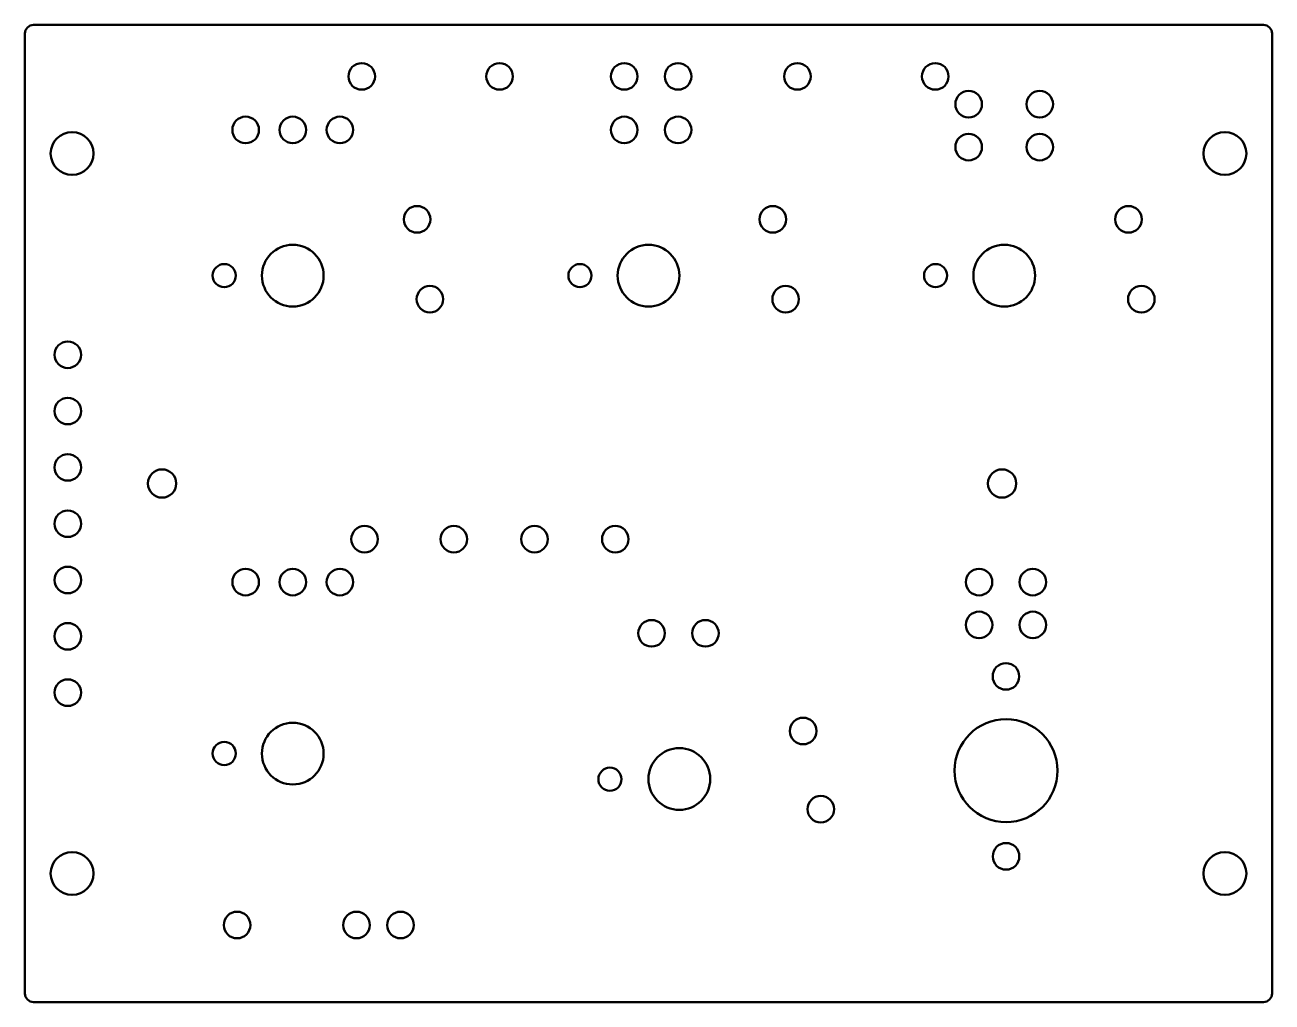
# Model space of a CAD drawing. Header units: millimetres. Extents: x 121 to 266, y 199 to 313.
import ezdxf

# ---------------------------------------------------------------- set-up
doc = ezdxf.new("R2010")
doc.units = ezdxf.units.MM
doc.header["$LTSCALE"] = 0.75
doc.layers.add('Visible', color=7, linetype='Continuous', lineweight=50)

msp = doc.modelspace()

# ---------------------------------------------------------------- linework, layer by layer
at = {"layer": 'Visible'}
for p, q in [((121.713198, 313.153531), (265.213198, 313.153531)), ((120.713198, 200.153531), (120.713198, 312.153531)), ((266.213198, 312.153531), (266.213198, 200.153531)), ((265.213198, 199.153531), (121.713198, 199.153531))]:
    msp.add_line(p, q, dxfattribs=at)
at = {"layer": 'Visible', "extrusion": (0, 0, -1)}
for centre, radius in [((-160.005406, 307.153531), 1.55), ((-176.089821, 307.153531), 1.55), ((-190.634097, 307.153531), 1.55), ((-196.910764, 307.153531), 1.55), ((-210.836576, 307.153531), 1.55), ((-226.920991, 307.153531), 1.55), ((-230.815318, 303.903531), 1.55), ((-239.110985, 303.903531), 1.55), ((-146.463198, 300.903531), 1.55), ((-151.963198, 300.903531), 1.55), ((-157.463198, 300.903531), 1.55), ((-190.634097, 300.903531), 1.55), ((-196.910764, 300.903531), 1.55), ((-126.213198, 298.153531), 2.5), ((-230.815318, 298.903531), 1.55), ((-239.110985, 298.903531), 1.55), ((-260.713198, 298.153531), 2.5), ((-166.463199, 290.47353), 1.55), ((-207.963199, 290.47353), 1.55), ((-249.463199, 290.47353), 1.55), ((-151.963198, 283.903531), 3.6), ((-193.463198, 283.903531), 3.6), ((-234.963198, 283.903531), 3.6), ((-143.963198, 283.903531), 1.35), ((-185.463198, 283.903531), 1.35), ((-226.963198, 283.903531), 1.35), ((-167.963198, 281.153531), 1.55), ((-209.463198, 281.153531), 1.55), ((-250.963198, 281.153531), 1.55), ((-125.713198, 274.677751), 1.55), ((-125.713198, 268.106751), 1.55), ((-125.713198, 261.535751), 1.55), ((-136.713198, 259.653531), 1.65), ((-234.713198, 259.653531), 1.65), ((-125.713198, 254.964751), 1.55), ((-160.338198, 253.153531), 1.55), ((-170.755669, 253.153531), 1.55), ((-180.170727, 253.153531), 1.55), ((-189.588198, 253.153531), 1.55), ((-125.713198, 248.393751), 1.55), ((-146.463198, 248.153531), 1.55), ((-151.963198, 248.153531), 1.55), ((-157.463198, 248.153531), 1.55), ((-232.025513, 248.153531), 1.55), ((-238.30218, 248.153531), 1.55), ((-232.028431, 243.153531), 1.55), ((-238.305098, 243.153531), 1.55), ((-125.713198, 241.822751), 1.55), ((-193.824807, 242.174436), 1.55), ((-200.101474, 242.174436), 1.55), ((-235.17032, 237.153531), 1.55), ((-125.713198, 235.251751), 1.55), ((-151.963198, 228.14251), 3.6), ((-211.505758, 230.777582), 1.55), ((-235.176739, 226.153531), 6), ((-143.963198, 228.153531), 1.35), ((-197.060646, 225.174436), 3.6), ((-188.963198, 225.153531), 1.35), ((-213.560646, 221.653531), 1.55), ((-235.176739, 216.153531), 1.55), ((-126.213198, 214.153531), 2.5), ((-260.713198, 214.153531), 2.5), ((-145.463198, 208.14251), 1.55), ((-159.395576, 208.14251), 1.55), ((-164.530909, 208.14251), 1.55)]:
    msp.add_circle(centre, radius, dxfattribs=at)
for centre, start, end in [((-121.713198, 312.153531), 0, 90), ((-265.213198, 312.153531), 90, 180), ((-121.713198, 200.153531), 270, 0), ((-265.213198, 200.153531), 180, 270)]:
    msp.add_arc(centre, 1, start, end, dxfattribs=at)

doc.saveas('drawing.dxf')
